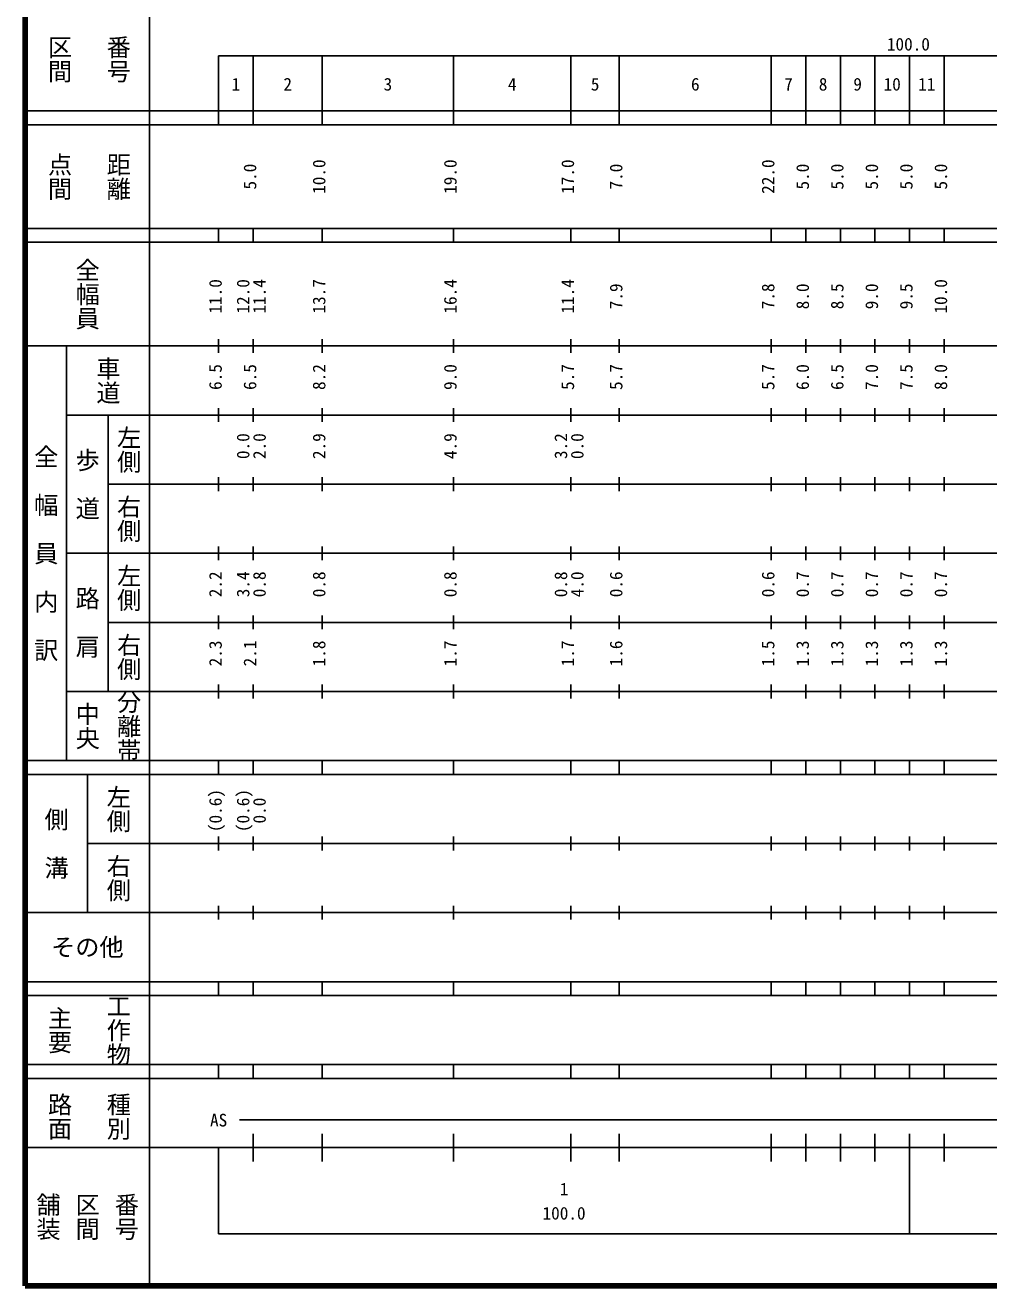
# Model space of a CAD drawing. Units: millimetres on the paper, enlarged 1000 times. Extents: x 40000 to 680000, y 20000 to 380000.
# Drawn here: x 40000 to 179484, y 20000 to 202409 of the extents above; entities that cross this region are included whole.
import ezdxf
from ezdxf.enums import TextEntityAlignment as Align

# ---------------------------------------------------------------- set-up
doc = ezdxf.new("R2010")
doc.units = ezdxf.units.MM
doc.header["$LTSCALE"] = 1000
doc.layers.add('M-TTL', color=2, linetype='Continuous', lineweight=140)
doc.layers.add('M-TTL-BAND', color=7, linetype='Continuous', lineweight=25)
doc.styles.add('@ＭＳ ゴシック', font='')
doc.styles.add('ＭＳ ゴシック', font='')
doc.styles.get('@ＭＳ ゴシック').set_extended_font_data('@MS Gothic')
doc.styles.get('ＭＳ ゴシック').set_extended_font_data('MS Gothic')

msp = doc.modelspace()

# ---------------------------------------------------------------- linework, layer by layer
at = {"layer": 'M-TTL'}
for p, q in [((40000, 380000), (40000, 20000)), ((40000, 20000), (680000, 20000))]:
    msp.add_line(p, q, dxfattribs=at)
at = {"layer": 'M-TTL-BAND'}
for p, q in [((58000, 370000), (58000, 20000)), ((68000, 198000), (579000, 198000)), ((68000, 198000), (68000, 188000)), ((68000, 198000), (68000, 188000)), ((73000, 188000), (73000, 198000)), ((83000, 188000), (83000, 198000)), ((102000, 188000), (102000, 198000)), ((119000, 188000), (119000, 198000)), ((126000, 188000), (126000, 198000)), ((148000, 188000), (148000, 198000)), ((153000, 188000), (153000, 198000)), ((158000, 188000), (158000, 198000)), ((163000, 188000), (163000, 198000)), ((168000, 188000), (168000, 198000)), ((173000, 188000), (173000, 198000)), ((40000, 190000), (579000, 190000)), ((40000, 188000), (579000, 188000)), ((40000, 173000), (579000, 173000)), ((68000, 171000), (68000, 173000)), ((73000, 171000), (73000, 173000)), ((83000, 171000), (83000, 173000)), ((102000, 171000), (102000, 173000)), ((119000, 171000), (119000, 173000)), ((126000, 171000), (126000, 173000)), ((148000, 171000), (148000, 173000)), ((153000, 171000), (153000, 173000)), ((158000, 171000), (158000, 173000)), ((163000, 171000), (163000, 173000)), ((168000, 171000), (168000, 173000)), ((173000, 171000), (173000, 173000)), ((40000, 171000), (579000, 171000)), ((68000, 155000), (68000, 157000)), ((73000, 155000), (73000, 157000)), ((83000, 155000), (83000, 157000)), ((102000, 155000), (102000, 157000)), ((119000, 155000), (119000, 157000)), ((126000, 155000), (126000, 157000)), ((148000, 155000), (148000, 157000)), ((153000, 155000), (153000, 157000)), ((158000, 155000), (158000, 157000)), ((163000, 155000), (163000, 157000)), ((168000, 155000), (168000, 157000)), ((173000, 155000), (173000, 157000)), ((40000, 156000), (579000, 156000)), ((46000, 96000), (46000, 156000)), ((46000, 146000), (579000, 146000)), ((52000, 146000), (52000, 106000)), ((68000, 145000), (68000, 147000)), ((73000, 145000), (73000, 147000)), ((83000, 145000), (83000, 147000)), ((102000, 145000), (102000, 147000)), ((119000, 145000), (119000, 147000)), ((126000, 145000), (126000, 147000)), ((148000, 145000), (148000, 147000)), ((153000, 145000), (153000, 147000)), ((158000, 145000), (158000, 147000)), ((163000, 145000), (163000, 147000)), ((168000, 145000), (168000, 147000)), ((173000, 145000), (173000, 147000)), ((68000, 135000), (68000, 137000)), ((73000, 135000), (73000, 137000)), ((83000, 135000), (83000, 137000)), ((102000, 135000), (102000, 137000)), ((119000, 135000), (119000, 137000)), ((126000, 135000), (126000, 137000)), ((148000, 135000), (148000, 137000)), ((153000, 135000), (153000, 137000)), ((158000, 135000), (158000, 137000)), ((163000, 135000), (163000, 137000)), ((168000, 135000), (168000, 137000)), ((173000, 135000), (173000, 137000)), ((52000, 136000), (579000, 136000)), ((46000, 126000), (579000, 126000)), ((68000, 125000), (68000, 127000)), ((73000, 125000), (73000, 127000)), ((83000, 125000), (83000, 127000)), ((102000, 125000), (102000, 127000)), ((119000, 125000), (119000, 127000)), ((126000, 125000), (126000, 127000)), ((148000, 125000), (148000, 127000)), ((153000, 125000), (153000, 127000)), ((158000, 125000), (158000, 127000)), ((163000, 125000), (163000, 127000)), ((168000, 125000), (168000, 127000)), ((173000, 125000), (173000, 127000)), ((68000, 115000), (68000, 117000)), ((73000, 115000), (73000, 117000)), ((83000, 115000), (83000, 117000)), ((102000, 115000), (102000, 117000)), ((119000, 115000), (119000, 117000)), ((126000, 115000), (126000, 117000)), ((148000, 115000), (148000, 117000)), ((153000, 115000), (153000, 117000)), ((158000, 115000), (158000, 117000)), ((163000, 115000), (163000, 117000)), ((168000, 115000), (168000, 117000)), ((173000, 115000), (173000, 117000)), ((52000, 116000), (579000, 116000)), ((46000, 106000), (579000, 106000)), ((68000, 105000), (68000, 107000)), ((73000, 105000), (73000, 107000)), ((83000, 105000), (83000, 107000)), ((102000, 105000), (102000, 107000)), ((119000, 105000), (119000, 107000)), ((126000, 105000), (126000, 107000)), ((148000, 105000), (148000, 107000)), ((153000, 105000), (153000, 107000)), ((158000, 105000), (158000, 107000)), ((163000, 105000), (163000, 107000)), ((168000, 105000), (168000, 107000)), ((173000, 105000), (173000, 107000)), ((40000, 96000), (579000, 96000)), ((68000, 94000), (68000, 96000)), ((73000, 94000), (73000, 96000)), ((83000, 94000), (83000, 96000)), ((102000, 94000), (102000, 96000)), ((119000, 94000), (119000, 96000)), ((126000, 94000), (126000, 96000)), ((148000, 94000), (148000, 96000)), ((153000, 94000), (153000, 96000)), ((158000, 94000), (158000, 96000)), ((163000, 94000), (163000, 96000)), ((168000, 94000), (168000, 96000)), ((173000, 94000), (173000, 96000)), ((40000, 94000), (579000, 94000)), ((49000, 94000), (49000, 74000)), ((49000, 84000), (579000, 84000)), ((68000, 83000), (68000, 85000)), ((73000, 83000), (73000, 85000)), ((83000, 83000), (83000, 85000)), ((102000, 83000), (102000, 85000)), ((119000, 83000), (119000, 85000)), ((126000, 83000), (126000, 85000)), ((148000, 83000), (148000, 85000)), ((153000, 83000), (153000, 85000)), ((158000, 83000), (158000, 85000)), ((163000, 83000), (163000, 85000)), ((168000, 83000), (168000, 85000)), ((173000, 83000), (173000, 85000)), ((68000, 73000), (68000, 75000)), ((73000, 73000), (73000, 75000)), ((83000, 73000), (83000, 75000)), ((102000, 73000), (102000, 75000)), ((119000, 73000), (119000, 75000)), ((126000, 73000), (126000, 75000)), ((148000, 73000), (148000, 75000)), ((153000, 73000), (153000, 75000)), ((158000, 73000), (158000, 75000)), ((163000, 73000), (163000, 75000)), ((168000, 73000), (168000, 75000)), ((173000, 73000), (173000, 75000)), ((40000, 74000), (579000, 74000)), ((40000, 64000), (579000, 64000)), ((68000, 62000), (68000, 64000)), ((73000, 62000), (73000, 64000)), ((83000, 62000), (83000, 64000)), ((102000, 62000), (102000, 64000)), ((119000, 62000), (119000, 64000)), ((126000, 62000), (126000, 64000)), ((148000, 62000), (148000, 64000)), ((153000, 62000), (153000, 64000)), ((158000, 62000), (158000, 64000)), ((163000, 62000), (163000, 64000)), ((168000, 62000), (168000, 64000)), ((173000, 62000), (173000, 64000)), ((40000, 62000), (579000, 62000)), ((40000, 52000), (579000, 52000)), ((68000, 50000), (68000, 52000)), ((73000, 50000), (73000, 52000)), ((83000, 50000), (83000, 52000)), ((102000, 50000), (102000, 52000)), ((119000, 50000), (119000, 52000)), ((126000, 50000), (126000, 52000)), ((148000, 50000), (148000, 52000)), ((153000, 50000), (153000, 52000)), ((158000, 50000), (158000, 52000)), ((163000, 50000), (163000, 52000)), ((168000, 50000), (168000, 52000)), ((173000, 50000), (173000, 52000)), ((40000, 50000), (579000, 50000)), ((71000, 44000), (565000, 44000)), ((73000, 38000), (73000, 42000)), ((83000, 38000), (83000, 42000)), ((102000, 38000), (102000, 42000)), ((119000, 38000), (119000, 42000)), ((126000, 38000), (126000, 42000)), ((148000, 38000), (148000, 42000)), ((153000, 38000), (153000, 42000)), ((158000, 38000), (158000, 42000)), ((163000, 38000), (163000, 42000)), ((168000, 27500), (168000, 42000)), ((173000, 38000), (173000, 42000)), ((40000, 40000), (579000, 40000)), ((68000, 40000), (68000, 27500)), ((68000, 27500), (579000, 27500))]:
    msp.add_line(p, q, dxfattribs=at)

# ---------------------------------------------------------------- texts
at = {"layer": 'M-TTL-BAND', "style": '@ＭＳ ゴシック'}
for s, p in [('番号', (53500, 197500)), ('区間', (45000, 197500)), ('点間', (45000, 180500)), ('距離', (53500, 180500)), ('全幅員', (49000, 163500)), ('車道', (52000, 151000)), ('左側', (55000, 141000)), ('全\u3000幅\u3000員\u3000内\u3000訳', (43000, 126000)), ('歩\u3000道', (49000, 136000)), ('右側', (55000, 131000)), ('左側', (55000, 121000)), ('路\u3000肩', (49000, 116000)), ('右側', (55000, 111000)), ('分離帯', (55000, 101000)), ('中央', (49000, 101000)), ('左側', (53500, 89000)), ('側\u3000溝', (44500, 84000)), ('右側', (53500, 79000)), ('主要', (45000, 57000)), ('工作物', (53500, 57000)), ('路面', (45000, 44500)), ('種別', (53500, 44500)), ('舗装', (43333, 30000)), ('区間', (49000, 30000)), ('番号', (54667, 30000))]:
    msp.add_text(s, height=2566, rotation=270, dxfattribs=at).set_placement(p, align=Align.MIDDLE_CENTER)
at = {"layer": 'M-TTL-BAND', "style": 'ＭＳ ゴシック'}
for s, p in [('100.0', (167844, 198195)), ('1', (70500, 192405)), ('2', (78000, 192405)), ('3', (92500, 192405)), ('4', (110500, 192405)), ('5', (122500, 192405)), ('6', (137000, 192405)), ('7', (150500, 192405)), ('8', (155500, 192405)), ('9', (160500, 192405)), ('10', (165500, 192405)), ('11', (170500, 192405)), ('AS', (68000, 42500)), ('1', (118000, 32523)), ('100.0', (118000, 29033))]:
    msp.add_text(s, height=1833, dxfattribs=at).set_placement(p, align=Align.BOTTOM_CENTER)
for s, p in [('10.0', (84000, 180500)), ('19.0', (103000, 180500)), ('17.0', (120000, 180500)), ('22.0', (149000, 180500)), ('5.0', (74000, 180500)), ('7.0', (127000, 180500)), ('5.0', (154000, 180500)), ('5.0', (159000, 180500)), ('5.0', (164000, 180500)), ('5.0', (169000, 180500)), ('5.0', (174000, 180500)), ('11.0', (69000, 163174)), ('12.0', (73000, 163174)), ('11.4', (75370, 163174)), ('13.7', (84000, 163174)), ('16.4', (103000, 163174)), ('11.4', (120000, 163174)), ('7.9', (127000, 163174)), ('7.8', (149000, 163174)), ('8.0', (154000, 163174)), ('8.5', (159000, 163174)), ('9.0', (164000, 163174)), ('9.5', (169000, 163174)), ('10.0', (174000, 163174)), ('8.2', (84000, 151500)), ('9.0', (103000, 151500)), ('5.7', (120000, 151500)), ('5.7', (127000, 151500)), ('5.7', (149000, 151500)), ('6.0', (154000, 151500)), ('7.0', (164000, 151500)), ('8.0', (174000, 151500)), ('6.5', (69000, 151500)), ('6.5', (74000, 151500)), ('6.5', (159000, 151500)), ('7.5', (169000, 151500)), ('0.0', (73000, 141500)), ('2.0', (75370, 141500)), ('2.9', (84000, 141500)), ('4.9', (103000, 141500)), ('3.2', (119000, 141500)), ('0.0', (121370, 141500)), ('2.2', (69000, 121500)), ('3.4', (73000, 121500)), ('0.8', (75370, 121500)), ('0.8', (84000, 121500)), ('0.8', (103000, 121500)), ('0.8', (119000, 121500)), ('4.0', (121370, 121500)), ('0.6', (127000, 121500)), ('0.6', (149000, 121500)), ('0.7', (154000, 121500)), ('0.7', (159000, 121500)), ('0.7', (164000, 121500)), ('0.7', (169000, 121500)), ('0.7', (174000, 121500)), ('2.3', (69000, 111500)), ('2.1', (74000, 111500)), ('1.8', (84000, 111500)), ('1.7', (103000, 111500)), ('1.7', (120000, 111500)), ('1.6', (127000, 111500)), ('1.5', (149000, 111500)), ('1.3', (154000, 111500)), ('1.3', (159000, 111500)), ('1.3', (164000, 111500)), ('1.3', (169000, 111500)), ('1.3', (174000, 111500)), ('(0.6)', (69000, 88764)), ('(0.6)', (73000, 88764)), ('0.0', (75370, 88764))]:
    msp.add_text(s, height=1833, rotation=90, dxfattribs=at).set_placement(p, align=Align.BOTTOM_CENTER)
msp.add_text('その他', height=2566, dxfattribs=at).set_placement((49000, 69000), align=Align.MIDDLE_CENTER)

doc.saveas('drawing.dxf')
